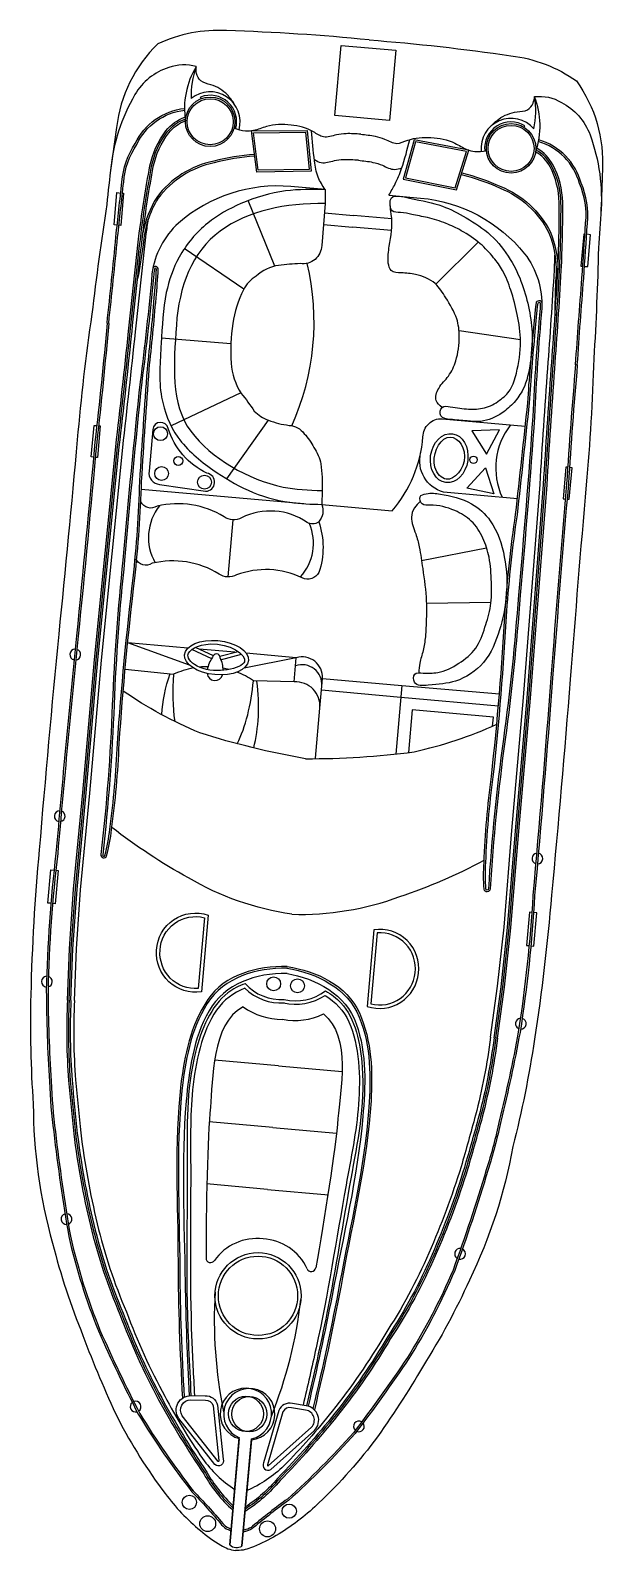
# Model space of a CAD drawing. Header units: metres. Extents: x 310982 to 312092, y 1911548 to 1912609.
# Drawn here: x 311804.4 to 311860.1, y 1912220.2 to 1912368.2 of the extents above; entities that cross this region are included whole.
import ezdxf

# ---------------------------------------------------------------- set-up
doc = ezdxf.new("R2010")
doc.units = ezdxf.units.M

msp = doc.modelspace()

# ---------------------------------------------------------------- linework, layer by layer
at = {"color": 32, "true_color": 0xcd6928}
for p, q in [((311821.05, 1912361.52), (311820.99, 1912361.68)), ((311852.49, 1912358.74), (311852.58, 1912358.88)), ((311828.21, 1912345.22), (311825.63, 1912351.6)), ((311833.04, 1912350.41), (311835.89, 1912350.16)), ((311839.6, 1912349.83), (311835.89, 1912350.16)), ((311832.95, 1912349.27), (311835.79, 1912349.02)), ((311839.59, 1912348.68), (311835.79, 1912349.02)), ((311825.2, 1912342.99), (311819.4, 1912346.92)), ((311848.03, 1912347.56), (311843.9, 1912343.47)), ((311823.94, 1912337.66), (311817.19, 1912338.21)), ((311852.14, 1912338.05), (311846.16, 1912338.92)), ((311824.92, 1912332.87), (311818.11, 1912329.68)), ((311827.58, 1912330.22), (311823.51, 1912324.51)), ((311831.03, 1912322.09), (311815.21, 1912323.49)), ((311824.12, 1912320.53), (311823.63, 1912314.96)), ((311848.85, 1912317.78), (311842.51, 1912316.53)), ((311849.27, 1912312.48), (311842.98, 1912312.39)), ((311819.74, 1912308.03), (311813.89, 1912308.55)), ((311819.9, 1912306.38), (311813.89, 1912308.55)), ((311822.09, 1912306.99), (311820.14, 1912307.89)), ((311822.23, 1912307.3), (311820.49, 1912308.11)), ((311824.31, 1912307.63), (311820.86, 1912307.94)), ((311822.85, 1912307.24), (311824.64, 1912307.72)), ((311822.94, 1912306.91), (311824.96, 1912307.45)), ((311830.31, 1912307.1), (311825.22, 1912306.1)), ((311830.31, 1912307.1), (311825.43, 1912307.53)), ((311830.1, 1912304.74), (311830.31, 1912307.1)), ((311840.6, 1912304.41), (311850.09, 1912303.57)), ((311840.5, 1912303.27), (311850, 1912302.43)), ((311828.56, 1912267.38), (311822.35, 1912267.93)), ((311828.56, 1912267.38), (311834.77, 1912266.83)), ((311828.03, 1912261.36), (311821.83, 1912261.91)), ((311828.03, 1912261.36), (311834.22, 1912260.82)), ((311827.5, 1912255.35), (311821.56, 1912255.88)), ((311827.5, 1912255.35), (311833.43, 1912254.83))]:
    msp.add_line(p, q, dxfattribs=at)
for points in [[(311837.4, 1912367.24, 0.01736), (311823.52, 1912368.14, 0.12634), (311816.82, 1912366.85, 0.172899), (311812.8, 1912358.72, 0.013884), (311811.85, 1912351.23, 0.008973), (311810.4, 1912340.55, 0.01509), (311808.98, 1912328.31, -0.002245), (311807.17, 1912309.4, 0.003342), (311805.27, 1912288.39, 0.016984), (311804.45, 1912274.3, 0.024546), (311804.69, 1912263.64, 0.067942), (311806.57, 1912250.1, 0.033948), (311809.53, 1912241.12, 0.022001), (311812.95, 1912233.04, 0.042872), (311817.53, 1912225.75, 0.059514), (311820.97, 1912222.14, 0.046364), (311822.97, 1912220.71, 0.104882), (311824.38, 1912220.19, 0.104882)], [(311837.4, 1912367.24, -0.01736), (311851.22, 1912365.69, -0.12634), (311857.59, 1912363.24, -0.172899), (311860.12, 1912354.53, -0.013884), (311859.74, 1912346.99, -0.008973), (311859.29, 1912336.23, -0.01509), (311858.54, 1912323.92, 0.002245), (311856.99, 1912304.99, -0.003342), (311855.17, 1912283.98, -0.016984), (311853.51, 1912269.96, -0.024546), (311851.41, 1912259.51, -0.067942), (311847.17, 1912246.51, -0.033948), (311842.69, 1912238.19, -0.022001), (311837.9, 1912230.83, -0.042872), (311832.11, 1912224.46, -0.059514), (311828.09, 1912221.51, -0.046364), (311825.86, 1912220.45, -0.104882), (311824.38, 1912220.19, -0.104882)], [(311820.56, 1912364.64, 0.164393), (311817.89, 1912364.54, 0.188684), (311814.59, 1912361.91, 0.10758), (311812.21, 1912354.55)], [(311853.52, 1912361.72, -0.164393), (311856.13, 1912361.16, -0.188684), (311858.92, 1912357.99, -0.10758), (311859.97, 1912350.32)], [(311811.88, 1912339.66, 0.002942), (311812.74, 1912348.07, -0.002013), (311813.33, 1912353.42, -0.130442), (311814.62, 1912357.15, -0.261246), (311819.42, 1912360.57, -0.209197)], [(311812.04, 1912339.65, 0.002941), (311812.91, 1912348.05, -0.002014), (311813.5, 1912353.4, -0.130992), (311814.77, 1912357.06, -0.261832), (311819.44, 1912360.4, -0.261832)], [(311808.02, 1912273.77), (311808.23, 1912278.78), (311808.62, 1912284.58), (311809.51, 1912293.99), (311810.66, 1912306.92), (311812.73, 1912327.64, 0.002601), (311813.97, 1912338.88, -0.004411), (311815.02, 1912348.44, -0.013009), (311816.05, 1912354.98, -0.113396), (311817.61, 1912358.38, -0.146005), (311819.46, 1912359.72, -1.595219)], [(311808.19, 1912273.76), (311808.39, 1912278.78), (311808.79, 1912284.56), (311809.68, 1912293.97), (311810.82, 1912306.91), (311812.9, 1912327.62, 0.002601), (311814.14, 1912338.86, -0.004411), (311815.19, 1912348.42, -0.013003), (311816.22, 1912354.94, -0.113337), (311817.74, 1912358.28, -0.144821), (311819.49, 1912359.54, -0.138987)], [(311808.36, 1912273.76), (311808.56, 1912278.77), (311808.96, 1912284.55), (311809.85, 1912293.96), (311810.99, 1912306.89), (311813.07, 1912327.6, 0.002601), (311814.31, 1912338.85, -0.00441), (311815.36, 1912348.4, -0.012997), (311816.38, 1912354.91, -0.113276), (311817.88, 1912358.18, -0.142458), (311819.51, 1912359.37, -0.142458)], [(311857.51, 1912335.62, -0.002941), (311858.13, 1912344.05, 0.002014), (311858.49, 1912349.42, 0.130992), (311857.89, 1912353.25, 0.261832), (311853.87, 1912357.35, 0.261832)], [(311857.68, 1912335.61, -0.002942), (311858.3, 1912344.03, 0.002013), (311858.66, 1912349.4, 0.130442), (311858.05, 1912353.3, 0.261246), (311853.92, 1912357.51, 0.209197)], [(311826.26, 1912355.93, 0.043334), (311822.31, 1912355.28, 0.18333), (311816.86, 1912351.82, 0.123985), (311815.39, 1912347.29, -0.015377), (311814.85, 1912343.97)], [(311826.24, 1912356.1, 0.043195), (311822.27, 1912355.45, 0.183415), (311816.72, 1912351.91, 0.094511), (311815.37, 1912348.46)], [(311849.57, 1912270.11), (311850.25, 1912275.08), (311850.87, 1912280.84), (311851.65, 1912290.26), (311852.79, 1912303.19), (311854.39, 1912323.95, -0.002601), (311855.14, 1912335.23, 0.00441), (311855.78, 1912344.82, 0.012997), (311855.92, 1912351.41, 0.113276), (311855.02, 1912354.89, 0.142458), (311853.62, 1912356.35, 0.142458)], [(311849.73, 1912270.09), (311850.41, 1912275.06), (311851.04, 1912280.82), (311851.82, 1912290.24), (311852.96, 1912303.18), (311854.56, 1912323.94, -0.002601), (311855.31, 1912335.22, 0.004411), (311855.95, 1912344.81, 0.013003), (311856.09, 1912351.42, 0.113337), (311855.17, 1912354.97, 0.144821), (311853.68, 1912356.52, 0.138987)], [(311849.9, 1912270.06), (311850.58, 1912275.04), (311851.21, 1912280.81), (311851.99, 1912290.23), (311853.13, 1912303.16), (311854.73, 1912323.92, -0.002601), (311855.48, 1912335.21, 0.004411), (311856.12, 1912344.8, 0.013009), (311856.26, 1912351.42, 0.113396), (311855.32, 1912355.05, 0.146005), (311853.73, 1912356.69, 1.595219)], [(311846.37, 1912354.15, -0.043334), (311850.15, 1912352.82, -0.18333), (311854.91, 1912348.45, -0.123985), (311855.56, 1912343.74, 0.015377), (311855.51, 1912340.37)], [(311846.42, 1912354.31, -0.043195), (311850.22, 1912352.97, -0.183415), (311855.06, 1912348.52, -0.094511), (311855.79, 1912344.88)], [(311833.13, 1912352.67), (311829.77, 1912352.97, 0.202722), (311818.84, 1912349.41, 0.178768), (311816.25, 1912344.46, -0.010028), (311815.1, 1912333.96, 0.005356), (311813.42, 1912316.61, 0.016605), (311812.39, 1912302.54, -0.018921), (311811.28, 1912287.95, 0.925873), (311811.83, 1912287.81, 0.041202), (311812.31, 1912290.38, 0.024461), (311813.06, 1912298.74, -0.012888), (311814.58, 1912314.83, 0.019359), (311815.24, 1912324.27, -0.002375), (311815.98, 1912335.19, 0.006386), (311816.65, 1912342.12, 0.013656), (311816.86, 1912344.9, 0.862706), (311816.34, 1912345.01, -0.648089)], [(311833.13, 1912352.67), (311833.12, 1912351.32), (311832.78, 1912347.23, -0.448043), (311830.69, 1912345.46, 0.025561), (311828.59, 1912345.29, 0.15676), (311826.4, 1912344.24, 0.144288), (311825.16, 1912342.91, 0.079427), (311824.12, 1912339.63, 0.054179), (311823.97, 1912335.78, 0.127294), (311824.95, 1912332.82, -0.025195), (311826.21, 1912331.11, 0.112656), (311827.6, 1912330.22, 0.061652), (311829.61, 1912329.72, -0.222278), (311831.09, 1912328.91, -0.049109), (311832.03, 1912327.57, -0.09997), (311832.7, 1912325.96, -0.045992), (311832.83, 1912323.37), (311832.79, 1912322.02)], [(311839.33, 1912352.13), (311842.4, 1912351.85, -0.202722), (311852.54, 1912346.43, -0.178768), (311854.21, 1912341.1, 0.010028), (311853.51, 1912330.56, -0.005356), (311852.11, 1912313.18, -0.016605), (311850.65, 1912299.15, 0.018921), (311849.19, 1912284.59, -0.925873), (311848.61, 1912284.56, -0.041202), (311848.6, 1912287.17, -0.024461), (311849.32, 1912295.53, 0.012888), (311850.65, 1912311.64, -0.019359), (311851.67, 1912321.04, 0.002375), (311852.85, 1912331.92, -0.006386), (311853.41, 1912338.87, -0.013656), (311853.69, 1912341.64, -0.862706), (311854.22, 1912341.65, 0.648089)], [(311808.7, 1912273.74), (311808.9, 1912278.75), (311809.29, 1912284.52), (311810.19, 1912293.93), (311811.33, 1912306.86), (311813.4, 1912327.57, 0.002601), (311814.65, 1912338.81, -0.00441), (311815.7, 1912348.35, -0.002867), (311815.89, 1912349.79, -0.002867)], [(311849.23, 1912270.16), (311849.91, 1912275.12), (311850.54, 1912280.87), (311851.31, 1912290.29), (311852.45, 1912303.22), (311854.05, 1912323.97, -0.002601), (311854.8, 1912335.26, 0.00441), (311855.45, 1912344.84, 0.002867), (311855.5, 1912346.29, 0.002867)], [(311816.51, 1912344.96, 0.016488), (311816.42, 1912344.45, -0.010023), (311815.26, 1912333.94, 0.005356), (311813.59, 1912316.59, 0.016607), (311812.56, 1912302.53, -0.018921), (311811.45, 1912287.93, -0.01143), (311811.44, 1912287.92, 0.913283), (311811.67, 1912287.86, 0.041174), (311812.14, 1912290.4, 0.024478), (311812.89, 1912298.75, -0.012889), (311814.42, 1912314.85, 0.019362), (311815.07, 1912324.27, -0.002377), (311815.81, 1912335.2, 0.006391), (311816.48, 1912342.13, 0.013664), (311816.69, 1912344.91, -0.000701), (311816.69, 1912344.91, 0.819976), (311816.51, 1912344.96, 0.819976)], [(311854.05, 1912341.64, -0.016488), (311854.05, 1912341.12, 0.010023), (311853.34, 1912330.57, -0.005356), (311851.94, 1912313.19, -0.016607), (311850.48, 1912299.18, 0.018921), (311849.02, 1912284.6, 0.01143), (311849.02, 1912284.6, -0.913283), (311848.78, 1912284.58, -0.041174), (311848.77, 1912287.16, -0.024478), (311849.49, 1912295.51, 0.012889), (311850.82, 1912311.63, -0.019362), (311851.84, 1912321.02, 0.002377), (311853.02, 1912331.91, -0.006391), (311853.58, 1912338.85, -0.013664), (311853.86, 1912341.62, 0.000701), (311853.86, 1912341.62, -0.819976), (311854.05, 1912341.64, -0.819976)], [(311811.88, 1912339.66, -0.006425), (311810.7, 1912328.1, -0.002217), (311808.9, 1912309.23, 0.003368), (311806.9, 1912288.07, 0.024633), (311805.96, 1912274.71, 0.015037), (311806.27, 1912265.86, 0.025439), (311806.68, 1912260.94, 0.013843), (311808.15, 1912250.76, 0.040266), (311811.04, 1912241.58, 0.016729), (311814.92, 1912233.46, 0.029739), (311820.15, 1912225.91, -0.01525), (311823.04, 1912222.71, 0.132389), (311823.66, 1912222.23, 0.028442), (311823.96, 1912222.11, 0.028442)], [(311812.04, 1912339.65, -0.006424), (311810.87, 1912328.08, -0.002217), (311809.07, 1912309.21, 0.003368), (311807.07, 1912288.05, 0.024633), (311806.13, 1912274.71, 0.015038), (311806.44, 1912265.87, 0.025461), (311806.85, 1912260.96, 0.013839), (311808.31, 1912250.8, 0.040238), (311811.19, 1912241.65, 0.016715), (311815.07, 1912233.54, 0.029693), (311820.27, 1912226.02, -0.015234), (311823.17, 1912222.82, 0.134036), (311823.73, 1912222.39, 0.024879), (311823.97, 1912222.29, 0.024879)], [(311857.68, 1912335.61, 0.006425), (311856.81, 1912324.02, 0.002217), (311855.27, 1912305.12, -0.003368), (311853.52, 1912283.94, -0.024633), (311852.1, 1912270.63, -0.015037), (311850.23, 1912261.97, -0.025439), (311848.97, 1912257.2, -0.013843), (311845.74, 1912247.44, -0.040266), (311841.28, 1912238.9, -0.016729), (311836.03, 1912231.59, -0.029739), (311829.56, 1912225.08, 0.01525), (311826.15, 1912222.44, -0.132389), (311825.45, 1912222.08, -0.028442), (311825.14, 1912222.01, -0.028442)], [(311857.51, 1912335.63, 0.006424), (311856.64, 1912324.03, 0.002217), (311855.1, 1912305.13, -0.003368), (311853.35, 1912283.95, -0.024633), (311851.93, 1912270.66, -0.015038), (311850.07, 1912262.01, -0.025461), (311848.81, 1912257.25, -0.013839), (311845.58, 1912247.5, -0.040238), (311841.14, 1912239, -0.016715), (311835.9, 1912231.7, -0.029693), (311829.45, 1912225.21, 0.015234), (311826.04, 1912222.56, -0.134036), (311825.41, 1912222.24, -0.024879), (311825.16, 1912222.18, -0.024879)], [(311832.79, 1912322.02), (311839.66, 1912321.41, 0.158322), (311842.64, 1912328.6, -0.417676), (311844.51, 1912330.37), (311852.61, 1912329.65)], [(311851.84, 1912322.58), (311844.64, 1912323.22, -0.406088), (311842.42, 1912327.03)], [(311832.79, 1912322.02, -0.291269), (311832.47, 1912320.31, -0.299867), (311831.36, 1912320.27, 0.273478), (311824.98, 1912320.72, -0.28657), (311823.28, 1912320.82, 0.198759), (311816.75, 1912321.85, -0.45148), (311815.16, 1912322.29, -1.463971)], [(311832.49, 1912320.34, -0.164009), (311832.52, 1912315.4, -0.407559), (311830.88, 1912314.88, 0.20466), (311824.48, 1912315.16, -0.28657), (311822.79, 1912315.25, 0.198759), (311816.26, 1912316.29, -0.45148), (311814.67, 1912316.73, -1.463971)], [(311832.79, 1912304.33), (311832.86, 1912305.09, 0.516839), (311830.31, 1912307.1, 0.282905)], [(311832.6, 1912302.2), (311832.79, 1912304.33, 0.545737), (311830.24, 1912306.31, 0.282905)], [(311831.21, 1912297.27, -0.033687), (311820.92, 1912299.78, -0.051879), (311813.46, 1912303.85, -1.92312)], [(311832.17, 1912297.31), (311832.6, 1912302.2, 0.462925), (311830.1, 1912304.74), (311826.13, 1912304.85)], [(311831.21, 1912297.27, 0.033687), (311841.78, 1912297.94, 0.051879), (311849.83, 1912300.63, 1.92312)], [(311829.87, 1912282.13, -0.096403), (311819.81, 1912285.67, -0.040538), (311812.34, 1912290.59, -1.92312)], [(311829.87, 1912282.13, 0.096403), (311840.39, 1912283.85, 0.040538), (311848.61, 1912287.38, 1.92312)], [(311821.72, 1912282.04), (311821.06, 1912274.59, -0.483063), (311816.7, 1912278.65, -0.50024), (311821.72, 1912282.04, -0.418424)], [(311837.87, 1912280.61), (311837.21, 1912273.16, 0.483063), (311842.21, 1912276.39, 0.50024), (311837.87, 1912280.61, 0.418424)], [(311808.02, 1912273.77, 0.031596), (311808.13, 1912265.95, 0.004928), (311808.64, 1912260.76, 0.02844), (311810.26, 1912251.84, 0.042875), (311813.13, 1912243.18, 0.035347), (311816.9, 1912234.88, 0.024093), (311821.3, 1912227.65, 0.079837), (311824.13, 1912224.12)], [(311808.19, 1912273.76, 0.031592), (311808.3, 1912265.96, 0.004926), (311808.81, 1912260.78, 0.028436), (311810.43, 1912251.88, 0.042895), (311813.29, 1912243.24, 0.035363), (311817.05, 1912234.96, 0.024111), (311821.45, 1912227.74, 0.077658), (311824.15, 1912224.33, 0.077658)], [(311808.36, 1912273.75, 0.031588), (311808.47, 1912265.98, 0.004924), (311808.98, 1912260.8, 0.028433), (311810.59, 1912251.92, 0.042917), (311813.45, 1912243.3, 0.035379), (311817.2, 1912235.05, 0.02413), (311821.59, 1912227.83, 0.075408), (311824.17, 1912224.55, 0.075408)], [(311808.7, 1912273.74, 0.031581), (311808.81, 1912266, 0.00492), (311809.32, 1912260.84, 0.028426), (311810.92, 1912252, 0.042959), (311813.76, 1912243.43, 0.035411), (311817.5, 1912235.21, 0.028829), (311821.18, 1912229.15, 0.092336), (311824.31, 1912226.14, 0.080328)], [(311849.9, 1912270.06, -0.031596), (311848.42, 1912262.38, -0.004928), (311847.01, 1912257.37, -0.02844), (311843.84, 1912248.87, -0.042875), (311839.5, 1912240.84, -0.035347), (311834.33, 1912233.34, -0.024093), (311828.73, 1912227, -0.079837), (311825.32, 1912224.01)], [(311849.73, 1912270.09, -0.031592), (311848.26, 1912262.43, -0.004926), (311846.85, 1912257.42, -0.028436), (311843.69, 1912248.94, -0.042895), (311839.35, 1912240.93, -0.035363), (311834.2, 1912233.45, -0.024111), (311828.6, 1912227.11, -0.077658), (311825.34, 1912224.23, -0.077658)], [(311849.57, 1912270.11, -0.031588), (311848.09, 1912262.47, -0.004924), (311846.68, 1912257.47, -0.028433), (311843.53, 1912249, -0.042917), (311839.21, 1912241.02, -0.035379), (311834.07, 1912233.55, -0.02413), (311828.48, 1912227.22, -0.075408), (311825.36, 1912224.44, -0.075408)], [(311849.23, 1912270.15, -0.031581), (311847.76, 1912262.56, -0.00492), (311846.36, 1912257.56, -0.028426), (311843.22, 1912249.14, -0.042959), (311838.92, 1912241.2, -0.035411), (311833.8, 1912233.76, -0.028829), (311829.11, 1912228.45, -0.092336), (311825.5, 1912226.03, -0.080328)], [(311820.06, 1912235.27), (311821.43, 1912235.25, -0.382221), (311822.62, 1912234.35), (311823.18, 1912229.09, -0.786544), (311822.39, 1912228.57), (311818.86, 1912233.06, -0.616464), (311820.06, 1912235.27, -3.844907)], [(311831.28, 1912234.28), (311829.93, 1912234.5, 0.382221), (311828.61, 1912233.82), (311827.13, 1912228.74, 0.786544), (311827.82, 1912228.09), (311832.08, 1912231.89, 0.616464), (311831.28, 1912234.28, 3.844907)]]:
    msp.add_lwpolyline(points, format="xyb", dxfattribs=at)
for points in [[(311839.99, 1912366.24), (311839.39, 1912359.4), (311834.06, 1912359.88), (311834.67, 1912366.71)], [(311831.36, 1912358.43), (311831.75, 1912354.47), (311826.46, 1912354.38), (311825.95, 1912358.38)], [(311831.21, 1912358.26), (311831.56, 1912354.64), (311826.61, 1912354.55), (311826.14, 1912358.21)], [(311841.8, 1912357.51), (311840.72, 1912353.67), (311845.9, 1912352.66), (311847.12, 1912356.51)], [(311841.92, 1912357.31), (311840.93, 1912353.81), (311845.79, 1912352.85), (311846.9, 1912356.37)], [(311848.84, 1912326.91), (311850.1, 1912329.3), (311847.4, 1912329.2)], [(311848.73, 1912325.6), (311849.54, 1912323.04), (311846.91, 1912323.61)]]:
    msp.add_lwpolyline(points, close=True, dxfattribs=at)
for points in [[(311812.87, 1912349.22), (311812.56, 1912349.25), (311812.84, 1912352.37), (311813.21, 1912352.33)], [(311813.38, 1912352.32), (311813.49, 1912352.31), (311813.22, 1912349.19), (311813.03, 1912349.21)], [(311858.43, 1912348.33), (311858.31, 1912348.34), (311858.03, 1912345.22), (311858.22, 1912345.21)], [(311858.38, 1912345.19), (311858.69, 1912345.17), (311858.96, 1912348.28), (311858.59, 1912348.32)], [(311810.56, 1912326.62), (311810.34, 1912326.64), (311810.62, 1912329.72), (311810.88, 1912329.7)], [(311811.05, 1912329.68), (311811.22, 1912329.67), (311810.95, 1912326.58), (311810.73, 1912326.6)], [(311856.74, 1912325.64), (311856.57, 1912325.65), (311856.3, 1912322.57), (311856.51, 1912322.55)], [(311856.68, 1912322.54), (311856.9, 1912322.52), (311857.17, 1912325.6), (311856.91, 1912325.62)], [(311818.36, 1912305.48), (311813.64, 1912305.96)], [(311832.76, 1912303.96), (311840.5, 1912303.27)], [(311832.86, 1912305.09), (311840.6, 1912304.41), (311840, 1912297.72)], [(311849.43, 1912300.45), (311849.51, 1912301.33), (311841.61, 1912302.03), (311841.24, 1912297.87)], [(311806.4, 1912283.2), (311806.11, 1912283.22), (311806.4, 1912286.45), (311806.71, 1912286.42)], [(311806.88, 1912286.41), (311807.1, 1912286.39), (311806.82, 1912283.16), (311806.57, 1912283.18)], [(311853.24, 1912282.3), (311853.02, 1912282.32), (311852.73, 1912279.1), (311852.98, 1912279.08)], [(311853.15, 1912279.06), (311853.44, 1912279.04), (311853.73, 1912282.26), (311853.41, 1912282.29)], [(311823.84, 1912220.74), (311824.76, 1912231.16)], [(311824.75, 1912231.08), (311823.84, 1912220.74)], [(311825.02, 1912220.64), (311825.94, 1912231.06)], [(311825.94, 1912230.98), (311825.02, 1912220.64)]]:
    msp.add_lwpolyline(points, dxfattribs=at)
for points in [[(311821.48, 1912323.3, 0.917705), (311821.61, 1912325.06, -0.209704), (311817.83, 1912329.42, 0.850912), (311816.33, 1912329.33), (311815.97, 1912325.27, 0.435659), (311816.99, 1912323.97)], [(311821.36, 1912281.79), (311820.75, 1912274.9, -0.460147), (311817.04, 1912278.63, -0.47706)], [(311838.18, 1912280.31), (311837.57, 1912273.41, 0.460147), (311841.88, 1912276.43, 0.47706)], [(311820.05, 1912234.85), (311821.45, 1912234.82, -0.383069), (311822.2, 1912234.28), (311822.76, 1912228.97, -0.853636), (311822.69, 1912228.87), (311819.2, 1912233.31, -0.613527)], [(311831.22, 1912233.86), (311829.84, 1912234.08, 0.383069), (311829.01, 1912233.68), (311827.52, 1912228.55, 0.853636), (311827.57, 1912228.44), (311831.79, 1912232.2, 0.613527)]]:
    msp.add_lwpolyline(points, format="xyb", close=True, dxfattribs=at)
for centre, radius in [((311821.92, 1912359.27), 2.41), ((311821.92, 1912359.27), 2.24), ((311851.23, 1912356.68), 2.41), ((311851.23, 1912356.68), 2.24), ((311817.08, 1912328.91), 0.674), ((311818.81, 1912326.26), 0.436), ((311847.57, 1912326.37), 0.362), ((311817.19, 1912325.03), 0.674), ((311821.37, 1912324.19), 0.674), ((311828.1, 1912275.36), 0.676), ((311830.42, 1912275.16), 0.676), ((311826.58, 1912244.99), 4.2), ((311826.58, 1912244.99), 4.2), ((311826.58, 1912244.99), 3.86), ((311826.58, 1912244.99), 3.86), ((311825.4, 1912233.5), 1.71), ((311825.73, 1912233.47), 1.71), ((311819.9, 1912224.89), 0.694), ((311829.62, 1912224.03), 0.694), ((311821.68, 1912222.81), 0.773), ((311827.51, 1912222.3), 0.773)]:
    msp.add_circle(centre, radius, dxfattribs=at)
for centre, radius, start, end in [((311827.2, 1912360.58), 7.78, 148.6112, 188.9468), ((311827.85, 1912361.92), 7.78, 159.5845, 182.8171), ((311821.92, 1912359.27), 2.92, 344.2683, 129.1699), ((311821.92, 1912359.27), 2.58, 344.2683, 111.2181), ((311845.86, 1912360.33), 7.78, 347.0678, 10.3004), ((311846.27, 1912358.89), 7.78, 340.9381, 21.2737), ((311851.23, 1912356.68), 2.92, 40.715, 185.6166), ((311851.23, 1912356.68), 2.58, 58.6668, 185.6166), ((311807.33, 1912339.8), 24.71, 335.842, 13.3146), ((311856.65, 1912325.56), 6.91, 142.411, 204.2985), ((311820.87, 1912318.81), 4.96, 141.5669, 209.7144), ((311827.02, 1912318.27), 4.96, 318.1425, 22.3466), ((311808.78, 1912307.41), 0.525, 91.0378, 257.5403), ((311808.78, 1912307.41), 0.525, 276.1645, 72.4136), ((311824.36, 1912305.5), 2.75, 143.3471, 170.9872), ((311822.53, 1912307.11), 0.368, 354.9425, 174.9425), ((311820.44, 1912305.85), 2.75, 0.545, 26.5378), ((311821.69, 1912298.38), 7.85, 100.3766, 115.1325), ((311821.69, 1912298.38), 7.85, 89.8449, 96.1843), ((311824.36, 1912305.5), 2.75, 178.5577, 178.827), ((311822.39, 1912305.65), 0.767, 185.7447, 344.0903), ((311820.44, 1912305.85), 2.75, 351.0579, 351.3272), ((311821.69, 1912298.38), 7.85, 74.8916, 79.1315), ((311821.69, 1912298.38), 7.85, 55.5674, 68.9184), ((311807.27, 1912291.68), 0.525, 89.8132, 259.9123), ((311807.27, 1912291.68), 0.525, 278.5725, 71.1531), ((311853.79, 1912287.56), 0.525, 98.7318, 251.3124), ((311853.79, 1912287.56), 0.525, 269.9726, 80.0717), ((311806.02, 1912275.57), 0.525, 93.2163, 263.6229), ((311806.02, 1912275.57), 0.525, 282.2818, 74.5574), ((311828.83, 1912278.58), 5.09, 225.9042, 273.654), ((311828.83, 1912278.58), 4.75, 222.4469, 273.654), ((311830.26, 1912278.45), 5.09, 256.2309, 303.9807), ((311830.26, 1912278.45), 4.75, 256.2309, 307.438), ((311828.89, 1912278.31), 6.41, 234.0666, 270.6689), ((311830.16, 1912278.2), 6.41, 259.216, 295.8183), ((311852.18, 1912271.48), 0.525, 95.3275, 247.6031), ((311852.18, 1912271.48), 0.525, 266.262, 76.6686), ((311807.92, 1912252.46), 0.525, 105.2309, 273.3266), ((311807.92, 1912252.46), 0.525, 291.9617, 86.5959), ((311826.47, 1912245.52), 5.05, 83.2021, 145.0032), ((311826.78, 1912245.5), 5.05, 24.8817, 86.6828), ((311846.26, 1912249.07), 0.525, 83.289, 237.9232), ((311846.26, 1912249.07), 0.525, 256.5583, 64.654), ((311821.97, 1912248.67), 0.446, 179.2801, 325.7478), ((311831.76, 1912247.8), 0.446, 204.1371, 350.6048), ((311866.9, 1912242.67), 44.58, 176.5443, 191.6151), ((311786.48, 1912249.79), 44.58, 338.2698, 353.3406), ((311825.4, 1912233.5), 2.5, 282.6089, 255.0585), ((311825.73, 1912233.47), 2.5, 274.8264, 247.276), ((311814.66, 1912234.21), 0.525, 129.57, 284.712), ((311814.66, 1912234.21), 0.525, 303.3498, 110.9322), ((311836.41, 1912232.28), 0.525, 58.9527, 226.5351), ((311836.41, 1912232.28), 0.525, 245.1729, 40.3149), ((311824.5, 1912221.5), 1.01, 228.8498, 301.0351), ((311824.5, 1912221.5), 1.01, 228.8498, 301.0351)]:
    msp.add_arc(centre, radius, start, end, dxfattribs=at)
for centre, major_axis, ratio in [((311845.2, 1912326.53), (-0.32, -2.38), 0.758117), ((311822.53, 1912307.11), (-3.11, 0.28), 0.533092)]:
    msp.add_ellipse(centre, major_axis=major_axis, ratio=ratio, dxfattribs=at)
for start_param, end_param in [(4.712389, 5.232342), (0.830012, 1.576846)]:
    msp.add_ellipse((311822.24, 1912305.14), major_axis=(-0.81, -9.13), ratio=0.425319, start_param=start_param, end_param=end_param, dxfattribs=at)
for points in [[(311824.27, 1912361.02), (311823.6, 1912361.88), (311821.98, 1912362.87), (311821.01, 1912363.26), (311820.59, 1912363.98), (311820.56, 1912364.64)], [(311849.23, 1912358.81), (311850.04, 1912359.54), (311851.81, 1912360.23), (311852.83, 1912360.44), (311853.37, 1912361.08), (311853.52, 1912361.72)], [(311836.59, 1912358.06), (311835.16, 1912358.11), (311834.21, 1912357.99), (311832.96, 1912357.8), (311831.98, 1912358.29), (311829.8, 1912358.95), (311827.4, 1912358.81), (311826.14, 1912358.41), (311825.36, 1912358.36), (311824.25, 1912358.62)], [(311833.13, 1912352.67), (311832.44, 1912353.88), (311832.08, 1912355.46), (311831.79, 1912358.39)], [(311836.59, 1912358.06), (311838, 1912357.86), (311838.91, 1912357.57), (311840.11, 1912357.17), (311841.16, 1912357.47), (311843.42, 1912357.74), (311845.76, 1912357.18), (311846.93, 1912356.57), (311847.69, 1912356.38), (311848.83, 1912356.45)], [(311839.33, 1912352.13), (311839.93, 1912353.22), (311840.56, 1912354.71), (311841.36, 1912357.54)], [(311833.13, 1912352.67), (311829.26, 1912352.54), (311824.91, 1912351.3), (311821.68, 1912349.4), (311818.9, 1912346.09), (311817.65, 1912342.64), (311817.15, 1912337.69), (311817.19, 1912332.45), (311818.78, 1912328.56), (311822.18, 1912325.39), (311825.62, 1912323.4), (311829.69, 1912322.23), (311832.79, 1912322.02)], [(311844.51, 1912331.47), (311843.94, 1912332.14), (311844.18, 1912333.32), (311845.13, 1912334.52), (311845.84, 1912336.01), (311846.18, 1912338.38), (311845.94, 1912340.09), (311844.87, 1912342.14), (311843.84, 1912343.52), (311841.92, 1912344.4), (311840.52, 1912344.57), (311839.56, 1912344.79), (311839.27, 1912345.52), (311839.37, 1912347.16), (311839.56, 1912350.29), (311839.59, 1912351.87), (311841.33, 1912351.84), (311844.55, 1912351.05), (311846.85, 1912349.92), (311849.23, 1912348.24), (311851.15, 1912345.88), (311852.31, 1912343.44), (311852.98, 1912340.98), (311853.29, 1912338.46), (311853.1, 1912335.81), (311852.38, 1912333.21), (311851.52, 1912331.96), (311850.36, 1912330.93), (311848.28, 1912330.11), (311846.94, 1912330.15), (311845.29, 1912330.3), (311844.4, 1912330.65), (311844.51, 1912331.47), (311845.31, 1912331.52), (311847.09, 1912331.31), (311848.65, 1912331.42), (311850.11, 1912332.16), (311851.14, 1912333.19), (311851.74, 1912334.79), (311852.14, 1912337.88), (311851.83, 1912340.5), (311851.2, 1912342.87), (311850.39, 1912344.8), (311849.53, 1912346.04), (311848.22, 1912347.4), (311846.38, 1912348.67), (311844.89, 1912349.38), (311843.08, 1912349.94), (311841.55, 1912350.25), (311840.47, 1912350.43), (311839.65, 1912350.61), (311839.46, 1912351.09)], [(311843.34, 1912305.59), (311842.68, 1912305.6), (311841.84, 1912305.49), (311841.82, 1912304.71), (311843.15, 1912304.43), (311845.82, 1912304.83), (311848.54, 1912306.63), (311850.1, 1912309.82), (311850.76, 1912313.01), (311850.57, 1912316.91), (311849.2, 1912320.43), (311847.38, 1912322.08), (311844.34, 1912323.03), (311842.95, 1912323.07), (311842.36, 1912322.76), (311842.58, 1912322.07), (311843.31, 1912321.94), (311845.76, 1912321.42), (311847.35, 1912320.4), (311848.49, 1912318.73), (311849.08, 1912316.88), (311849.31, 1912314.45), (311849.22, 1912312.14), (311848.68, 1912310.06), (311847.78, 1912308.02), (311846.13, 1912306.56), (311844.09, 1912305.66), (311843.34, 1912305.59)], [(311842.39, 1912322.33), (311841.81, 1912321.68), (311841.52, 1912320.79), (311841.94, 1912319.17), (311842.28, 1912317.88), (311842.62, 1912315.77), (311842.97, 1912312.58), (311842.97, 1912310.89), (311842.88, 1912309.14), (311842.66, 1912307.79), (311842.34, 1912306.58), (311842.24, 1912305.62)]]:
    msp.add_spline(points, degree=3, dxfattribs=at)
for points, knots in [([(311836.36, 1912355.52), (311835.88, 1912355.56), (311835.08, 1912355.62), (311833.89, 1912355.48), (311832.88, 1912355.1), (311832.29, 1912355.43), (311832.07, 1912355.56)], [0, 0, 0, 0, 0.00840925, 0.01405459, 0.02148076, 0.02583256, 0.02583256, 0.02583256, 0.02583256]), ([(311836.36, 1912355.52), (311836.84, 1912355.47), (311837.63, 1912355.39), (311838.79, 1912355.04), (311839.72, 1912354.5), (311840.36, 1912354.71), (311840.59, 1912354.8)], [0, 0, 0, 0, 0.00840925, 0.01405459, 0.02148076, 0.02583256, 0.02583256, 0.02583256, 0.02583256]), ([(311833.12, 1912351.32), (311829.23, 1912351.36), (311825.67, 1912350.65), (311820.13, 1912346.59), (311818.89, 1912343.24), (311818.36, 1912335.7), (311818.05, 1912331.76), (311822.03, 1912326.52), (311825.58, 1912324.43), (311830.24, 1912323.47), (311831.48, 1912323.42), (311832.83, 1912323.37)], [0, 0, 0, 0, 0.0684102, 0.0684102, 0.1368204, 0.1368204, 0.2052306, 0.2052306, 0.2736407, 0.2736407, 0.2974604, 0.2974604, 0.2974604, 0.2974604]), ([(311844.92, 1912324.48), (311845.71, 1912324.38), (311846.69, 1912325.46), (311846.69, 1912327.93), (311845.81, 1912328.79), (311844.17, 1912328.26), (311843.49, 1912326.76), (311843.99, 1912324.98), (311844.45, 1912324.55), (311844.92, 1912324.48)], [0, 0, 0, 0, 1.743273, 1.743273, 3.486547, 3.486547, 5.22982, 5.22982, 6.283185, 6.283185, 6.283185, 6.283185]), ([(311819.76, 1912307.36), (311819.72, 1912307), (311820.11, 1912306.49), (311822.5, 1912305.49), (311825.01, 1912306.04), (311825.52, 1912307.39), (311823.81, 1912308.53), (311820.67, 1912308.39), (311819.8, 1912307.81), (311819.76, 1912307.36)], [0, 0, 0, 0, 1.031451, 1.031451, 2.992455, 2.992455, 4.95346, 4.95346, 6.283185, 6.283185, 6.283185, 6.283185]), ([(311829.42, 1912277.05), (311826.5, 1912277.07), (311823.37, 1912276.3), (311820.02, 1912271.35), (311819.39, 1912268.31), (311818.38, 1912259.65), (311818.79, 1912254.02), (311818.79, 1912243.87), (311818.98, 1912239.53), (311819.22, 1912235.02)], [0, 0, 0, 0, 0.0462196, 0.0462196, 0.0924392, 0.0924392, 0.1947325, 0.1947325, 0.2709084, 0.2709084, 0.2709084, 0.2709084]), ([(311829.42, 1912276.88), (311826.42, 1912276.9), (311823.27, 1912276.01), (311820, 1912270.85), (311819.46, 1912267.73), (311818.56, 1912259.02), (311818.93, 1912253.37), (311818.98, 1912243.47), (311819.16, 1912239.38), (311819.38, 1912235.12)], [0, 0, 0, 0, 0.0480884, 0.0480884, 0.0961768, 0.0961768, 0.1985377, 0.1985377, 0.2704106, 0.2704106, 0.2704106, 0.2704106]), ([(311829.41, 1912276.37), (311826.35, 1912276.39), (311823.34, 1912275.4), (311820.28, 1912270.05), (311819.84, 1912266.85), (311819.07, 1912257.99), (311819.41, 1912252.2), (311819.53, 1912242.61), (311819.69, 1912238.92), (311819.88, 1912235.26)], [0, 0, 0, 0, 0.0508337, 0.0508337, 0.1016674, 0.1016674, 0.2060328, 0.2060328, 0.2709084, 0.2709084, 0.2709084, 0.2709084]), ([(311829.3, 1912276.38), (311832.32, 1912275.86), (311835.11, 1912274.36), (311837.18, 1912268.56), (311837.05, 1912265.33), (311836.25, 1912256.47), (311834.9, 1912250.83), (311833.1, 1912241.41), (311832.29, 1912237.81), (311831.46, 1912234.24)], [0, 0, 0, 0, 0.0508337, 0.0508337, 0.1016674, 0.1016674, 0.2060328, 0.2060328, 0.2709084, 0.2709084, 0.2709084, 0.2709084]), ([(311829.39, 1912276.89), (311832.34, 1912276.37), (311835.29, 1912274.95), (311837.59, 1912269.29), (311837.58, 1912266.12), (311836.94, 1912257.39), (311835.58, 1912251.9), (311833.79, 1912242.16), (311832.9, 1912238.16), (311831.93, 1912234.01)], [0, 0, 0, 0, 0.0480884, 0.0480884, 0.0961768, 0.0961768, 0.1985377, 0.1985377, 0.2704106, 0.2704106, 0.2704106, 0.2704106]), ([(311829.42, 1912277.05), (311832.29, 1912276.56), (311835.24, 1912275.25), (311837.67, 1912269.79), (311837.75, 1912266.68), (311837.22, 1912257.98), (311835.83, 1912252.51), (311834.05, 1912242.52), (311833.1, 1912238.28), (311832.07, 1912233.89)], [0, 0, 0, 0, 0.0462196, 0.0462196, 0.0924392, 0.0924392, 0.1947325, 0.1947325, 0.2709084, 0.2709084, 0.2709084, 0.2709084]), ([(311825.32, 1912275.37), (311824.71, 1912275.15), (311822.27, 1912273.9), (311819.5, 1912267.14), (311819.8, 1912257.06), (311819.5, 1912245.84), (311819.89, 1912238.34), (311820.05, 1912235.27)], [0.0234044, 0.0234044, 0.0234044, 0.0234044, 0.0350942, 0.0739111, 0.138251, 0.2165713, 0.2709084, 0.2709084, 0.2709084, 0.2709084]), ([(311825.29, 1912274.92), (311824.18, 1912274.47), (311823.24, 1912273.81), (311821.1, 1912270.69), (311820.48, 1912267.71), (311819.94, 1912262.4), (311820.02, 1912259.77), (311820.03, 1912251.75), (311819.91, 1912246.35), (311820.19, 1912239.09), (311820.29, 1912237.19), (311820.39, 1912235.29)], [0.0248254, 0.0248254, 0.0248254, 0.0248254, 0.0474598, 0.0474598, 0.0949196, 0.0949196, 0.1423794, 0.1423794, 0.237299, 0.237299, 0.2709084, 0.2709084, 0.2709084, 0.2709084]), ([(311833.11, 1912274.23), (311834.12, 1912273.59), (311834.93, 1912272.78), (311836.48, 1912269.33), (311836.57, 1912266.29), (311836.17, 1912260.97), (311835.63, 1912258.39), (311834.21, 1912250.49), (311833.39, 1912245.15), (311831.83, 1912238.06), (311831.4, 1912236.2), (311830.97, 1912234.35)], [0.0248254, 0.0248254, 0.0248254, 0.0248254, 0.0474598, 0.0474598, 0.0949196, 0.0949196, 0.1423794, 0.1423794, 0.237299, 0.237299, 0.2709084, 0.2709084, 0.2709084, 0.2709084]), ([(311833.15, 1912274.68), (311833.71, 1912274.35), (311835.9, 1912272.7), (311837.43, 1912265.55), (311835.38, 1912255.68), (311833.69, 1912244.58), (311831.99, 1912237.27), (311831.3, 1912234.28)], [0.0234044, 0.0234044, 0.0234044, 0.0234044, 0.0350942, 0.0739111, 0.138251, 0.2165713, 0.2709084, 0.2709084, 0.2709084, 0.2709084]), ([(311825.13, 1912273.12), (311822.01, 1912271.45), (311822.2, 1912265.96), (311821.66, 1912260.54), (311821.52, 1912253.39), (311821.52, 1912248.67)], [0.0313661, 0.0313661, 0.0313661, 0.0313661, 0.1084744, 0.1084744, 0.1920729, 0.1920729, 0.1920729, 0.1920729]), ([(311832.95, 1912272.43), (311835.72, 1912270.23), (311834.57, 1912264.87), (311834.15, 1912259.44), (311833.03, 1912252.37), (311832.2, 1912247.72)], [0.0313661, 0.0313661, 0.0313661, 0.0313661, 0.1084744, 0.1084744, 0.1920729, 0.1920729, 0.1920729, 0.1920729])]:
    msp.add_open_spline(points, degree=3, knots=knots, dxfattribs=at)
for points in [[(311817.2, 1912301.56), (311817.3, 1912302.85), (311817.56, 1912304.2), (311818.01, 1912305.57)], [(311826.16, 1912298.32), (311826.62, 1912300.24), (311826.81, 1912302.46), (311826.47, 1912304.82)]]:
    msp.add_open_spline(points, degree=3, dxfattribs=at)

doc.saveas('drawing.dxf')
